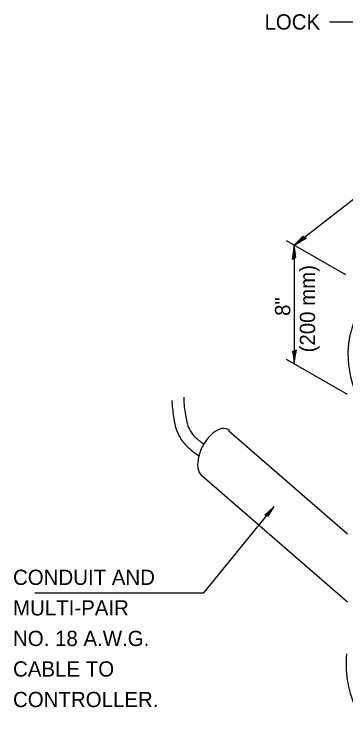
# Model space of a CAD drawing. Extents: x 1709823 to 1716999, y 1398858 to 1402388.
# Drawn here: x 1714663.6 to 1714709.2, y 1401641.6 to 1401738.2 of the extents above; entities that cross this region are included whole.
import ezdxf

# ---------------------------------------------------------------- set-up
doc = ezdxf.new("R2010")
doc.units = 0
for name, color, linetype in [('Design_EX_Roadway Dimensions', 7, 'Continuous'), ('Design_EX_Roadway Notes', 7, 'Continuous'), ('Signals_EX_Above Ground', 7, 'Continuous')]:
    doc.layers.add(name, color=color, linetype=linetype)

msp = doc.modelspace()

# ---------------------------------------------------------------- linework, layer by layer
at = {"layer": 'Design_EX_Roadway Dimensions'}
for p, q in [((1714702.065, 1401706.426), (1714725.412, 1401724.604)), ((1714709.164, 1401702.329), (1714701.031, 1401707.023)), ((1714702.081, 1401706.417), (1714702.081, 1401690.097)), ((1714709.394, 1401685.874), (1714701.031, 1401690.703))]:
    msp.add_line(p, q, dxfattribs=at)
for points in [[(1714703.46, 1401707.48), (1714703.254, 1401707.65), (1714702.74, 1401707.107), (1714702.065, 1401706.426), (1714702.951, 1401706.94), (1714703.749, 1401707.363), (1714703.46, 1401707.48), (1714703.293, 1401707.569), (1714702.57, 1401706.817), (1714703.581, 1401707.354), (1714703.314, 1401707.426), (1714702.959, 1401707.111), (1714703.361, 1401707.338)], [(1714702.056, 1401704.668), (1714702.317, 1401704.726), (1714702.204, 1401705.466), (1714702.081, 1401706.417), (1714701.942, 1401705.401), (1714701.786, 1401704.512), (1714702.056, 1401704.668), (1714702.228, 1401704.746), (1714702.08, 1401705.778), (1714701.882, 1401704.65), (1714702.104, 1401704.816), (1714702.074, 1401705.29), (1714702.005, 1401704.834)], [(1714702.107, 1401691.846), (1714701.846, 1401691.787), (1714701.958, 1401691.048), (1714702.081, 1401690.097), (1714702.221, 1401691.112), (1714702.377, 1401692.002), (1714702.107, 1401691.846), (1714701.934, 1401691.768), (1714702.083, 1401690.736), (1714702.281, 1401691.864), (1714702.059, 1401691.697), (1714702.089, 1401691.223), (1714702.158, 1401691.679)]]:
    msp.add_lwpolyline(points, dxfattribs=at)
at = {"layer": 'Design_EX_Roadway Notes'}
for p, q in [((1714706.922, 1401737.092), (1714713.117, 1401737.092)), ((1714689.669, 1401658.639), (1714699.309, 1401670.484)), ((1714666.443, 1401658.639), (1714689.669, 1401658.639))]:
    msp.add_line(p, q, dxfattribs=at)
msp.add_lwpolyline([(1714698.297, 1401669.277), (1714698.514, 1401669.172), (1714698.856, 1401669.754), (1714699.309, 1401670.484), (1714698.634, 1401669.854), (1714698.019, 1401669.322), (1714698.297, 1401669.277), (1714698.462, 1401669.236), (1714698.946, 1401670.039), (1714698.166, 1401669.364), (1714698.417, 1401669.356), (1714698.664, 1401669.704), (1714698.357, 1401669.424)], dxfattribs=at)
at = {"layer": 'Signals_EX_Above Ground'}
for p, q in [((1714709.382, 1401666.686), (1714693.089, 1401680.831)), ((1714709.379, 1401657.374), (1714689.387, 1401674.729))]:
    msp.add_line(p, q, dxfattribs=at)
for centre, major_axis, ratio, start_param, end_param in [((1714737.441, 1401687.161), (27.57, -7.422), 0.647579, 2.864651, 7.037322), ((1714691.265, 1401677.851), (-1.689, -3.246), 0.548204, 3.002868, 6.169924), ((1714737.173, 1401644.515), (27.57, -7.422), 0.647579, 3.235197, 3.688023)]:
    msp.add_ellipse(centre, major_axis=major_axis, ratio=ratio, start_param=start_param, end_param=end_param, dxfattribs=at)
for points in [[(1714685.259, 1401685.079), (1714685.499, 1401682.841), (1714686.169, 1401680.392), (1714687.276, 1401678.851), (1714689.024, 1401677.441)], [(1714686.901, 1401685.544), (1714686.901, 1401685.327), (1714687.144, 1401683.089), (1714687.681, 1401681.131), (1714688.427, 1401680.084), (1714689.612, 1401679.132)]]:
    msp.add_spline(points, degree=3, dxfattribs=at)

# ---------------------------------------------------------------- texts
at = {"layer": 'Design_EX_Roadway Dimensions'}
for s, p in [('(200 mm)', (1714704.936, 1401691.679)), ('8"', (1714701.538, 1401696.694))]:
    msp.add_text(s, height=2.0985, rotation=90, dxfattribs=at).set_placement(p)
at = {"layer": 'Design_EX_Roadway Notes'}
for s, p in [('LOCK', (1714697.994, 1401736.044)), ('CONDUIT AND', (1714663.47, 1401659.72)), ('MULTI-PAIR', (1714663.47, 1401655.521)), ('NO. 18 A.W.G.', (1714663.47, 1401651.323)), ('CABLE TO', (1714663.47, 1401647.124)), ('CONTROLLER.', (1714663.47, 1401642.926))]:
    msp.add_text(s, height=2.0985, dxfattribs=at).set_placement(p)

doc.saveas('drawing.dxf')
